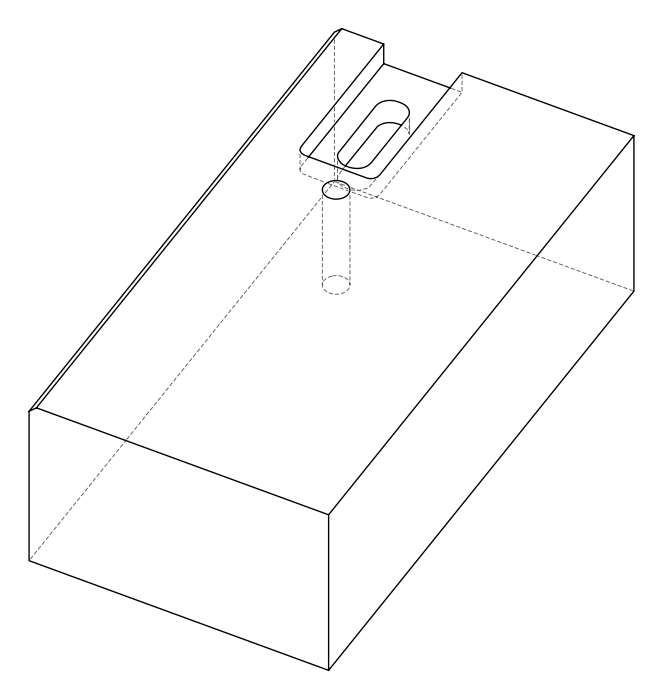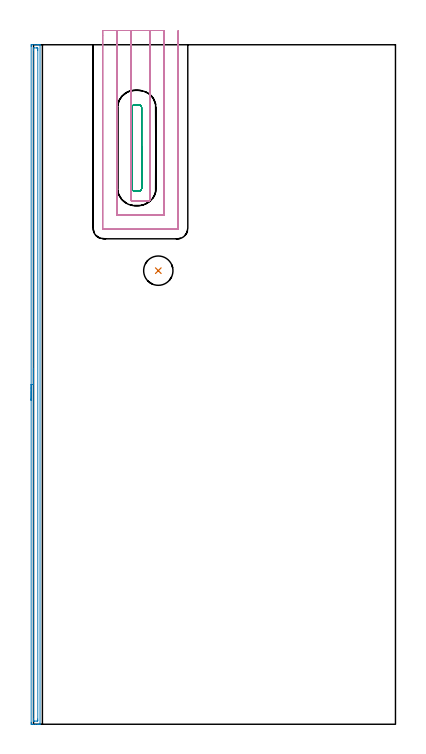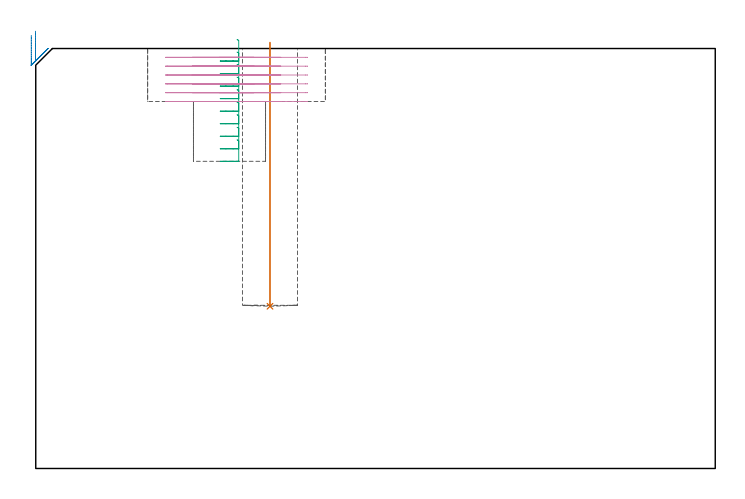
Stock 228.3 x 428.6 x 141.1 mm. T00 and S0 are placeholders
(PLAN: 4 operations, 3 tool changes, 21.8 min)
(1 INDEXABLE_INSERT_DRILL_BLIND_HOLE_FROM_SOLID | STEP1POCKET | NXT0302_008 | 0.36 min | 23179 mm3)
(2 AREA_MILL | FG_CHAMFER_SURFACE | UGT0205_001 | 7.05 min | 6721 mm3)
(3 MILL_RECTANGULAR_POCKET | POCKET_RECTANGULAR_STRAIGHT | UGT0201_100 | Follow Part, ap 4.5, ae 75% | 3.18 min | 62761 mm3)
(4 MILL_SLOT | SLOT_PARTIAL_RECTANGULAR | NXT0201_011 | Follow Part, ap 3, ae 75% | 11.18 min | 100270 mm3)
(TOOL NXT0302_008 | Index. Insert Drill 18.5mm [880-D1850L25-05] | D18.5 PA176 FL93 Z2)
(TOOL UGT0205_001 | Chamfer Mill 20 x 3 x 45 deg. | D20 FL50 Z2)
(TOOL UGT0201_100 | End Mill 18 mm | D18 FL22 Z2)
(TOOL NXT0201_011 | ENDMILL 12mm [2P460-1200-NA 1630] | D12 FL38 Z6)
(OP 1 INDEXABLE_INSERT_DRILL_BLIND_HOLE_FROM_SOLID)
G17 G21 G94 G90
T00 M6
G54
G17 G0 G90 X78.7 Y286.1 S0 M3
G43 Z151.1 H1
G94 G81 G98 Z54.5 F250. R143.1
G80
M5
M2
(OP 2 AREA_MILL)
G17 G21 G94 G90
T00 M6
G54
G17 G0 G90 X-1.5 Y204.3 S1061 M3
G43 Z151.1 H0
Z145.5
G94 G1 Y204.338 Z144.628 F250.
Y204.452 Z143.764
Y204.641 Z142.912
Y204.903 Z142.08
Y205.237 Z141.274
Y205.64 Z140.5
Y206.109 Z139.764
Y206.64 Z139.072
Y207.229 Z138.429
Y207.872 Z137.84
Y208.564 Z137.308
Y209.3 Z136.84
Y210.074 Z136.437
Y210.88 Z136.103
Y211.712 Z135.841
Y212.564 Z135.652
Y213.428 Z135.538
Y214.3 Z135.5
Y427.655
X-1.499 Y427.973 Z135.501
X-1.494 Y428.543 Z135.503
X-1.491 Y428.592 Z135.505
X-0.926 Y428.6 Z136.071
X0.855 Z137.85
X2.276 Z139.272
X2.635 Z139.631
X3.354 Z140.354
X3.636 Z140.636
X4.05 Y428.593 Z141.041
X4.104 Y428.59 Z141.095
X4.1 Y428.424 Z141.1
Y0.18
X4.097 Y0.01 Z141.088
X4.05 Y0.007 Z141.041
X3.636 Y0. Z140.636
X3.354 Z140.354
X2.635 Z139.631
X1.386 Z138.383
X-0.035 Z136.96
X-0.66 Z136.336
X-0.926 Y0.001 Z136.071
X-1.176 Y0.003 Z135.821
X-1.491 Y0.008 Z135.505
X-1.494 Y0.057 Z135.503
X-1.499 Y0.627 Z135.501
X-1.5 Y1.204 Z135.5
Y214.3
X-0.086 Z136.914
Y425.341
X-0.082 Y426.184 Z136.918
X-0.079 Y426.229 Z136.921
X-0.035 Y426.59 Z136.965
X0.444 Y426.598 Z137.444
X1.745 Y426.599 Z138.745
X2.224 Y426.597 Z139.224
X2.635 Y426.59 Z139.635
X2.679 Y426.184 Z139.679
X2.682 Y426.137 Z139.682
X2.686 Y425.29 Z139.686
Y425.24
Y3.259
X2.682 Y2.416 Z139.682
X2.679 Y2.371 Z139.679
X2.635 Y2.01 Z139.635
X2.156 Y2.003 Z139.156
X0.855 Y2.001 Z137.855
X0.376 Y2.003 Z137.376
X-0.035 Y2.01 Z136.965
X-0.079 Y2.416 Z136.921
X-0.082 Y2.463 Z136.918
X-0.086 Y3.31 Z136.914
Y3.36
Y214.3
Y215.172 Z136.952
Y216.037 Z137.066
Y216.888 Z137.255
Y217.72 Z137.517
Y218.526 Z137.851
Y219.3 Z138.254
Y220.036 Z138.723
Y220.728 Z139.254
Y221.371 Z139.843
Y221.96 Z140.486
Y222.492 Z141.178
Y222.96 Z141.914
Y223.363 Z142.688
Y223.697 Z143.494
Y223.959 Z144.326
Y224.148 Z145.178
Y224.262 Z146.043
Y224.3 Z146.914
G0 Z151.1
M5
M2
(OP 3 MILL_RECTANGULAR_POCKET)
G17 G21 G94 G90
T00 M6
G54
G17 G0 G90 X67.627 Y336.747 S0 M3
G43 Z151.1 H0
Z144.1
G94 G1 X67.777 Y336.897 Z144.043 F250.
X67.99 Y337.221 Z143.939
X68.133 Y337.581 Z143.835
X68.2 Y337.962 Z143.732
Y363.5 Z136.889
Y388.9 F500.
G3 X66.3 Y390.8 R1.9
G1 X63.9
G3 X62. Y388.9 R1.9
G1 Y338.1
G3 X63.9 Y336.2 R1.9
G1 X66.3
G3 X68.2 Y338.1 R1.9
G1 Y363.5
Y364.5
G0 X67.627 Y336.747 Z139.889
G1 X67.777 Y336.897 Z139.832 F250.
X67.99 Y337.221 Z139.728
X68.133 Y337.581 Z139.624
X68.2 Y337.962 Z139.521
Y338.1 Z139.484
Y363.5 Z132.678
Y388.9 F500.
G3 X66.3 Y390.8 R1.9
G1 X63.9
G3 X62. Y388.9 R1.9
G1 Y338.1
G3 X63.9 Y336.2 R1.9
G1 X66.3
G3 X68.2 Y338.1 R1.9
G1 Y363.5
Y364.5
G0 X67.627 Y336.747 Z135.678
G1 X67.777 Y336.897 Z135.621 F250.
X67.99 Y337.221 Z135.517
X68.133 Y337.581 Z135.413
X68.2 Y337.962 Z135.309
Y338.1 Z135.273
Y363.5 Z128.467
Y388.9 F500.
G3 X66.3 Y390.8 R1.9
G1 X63.9
G3 X62. Y388.9 R1.9
G1 Y338.1
G3 X63.9 Y336.2 R1.9
G1 X66.3
G3 X68.2 Y338.1 R1.9
G1 Y363.5
Y364.5
G0 X67.627 Y336.747 Z131.467
G1 X67.777 Y336.897 Z131.41 F250.
X67.99 Y337.221 Z131.306
X68.133 Y337.581 Z131.202
X68.2 Y337.962 Z131.098
Y338.1 Z131.061
Y363.5 Z124.256
Y388.9 F500.
G3 X66.3 Y390.8 R1.9
G1 X63.9
G3 X62. Y388.9 R1.9
G1 Y338.1
G3 X63.9 Y336.2 R1.9
G1 X66.3
G3 X68.2 Y338.1 R1.9
G1 Y363.5
Y364.5
G0 X67.627 Y336.747 Z127.256
G1 X67.777 Y336.897 Z127.199 F250.
X67.99 Y337.221 Z127.095
X68.133 Y337.581 Z126.991
X68.2 Y337.962 Z126.887
Y338.1 Z126.85
Y363.5 Z120.044
Y388.9 F500.
G3 X66.3 Y390.8 R1.9
G1 X63.9
G3 X62. Y388.9 R1.9
G1 Y338.1
G3 X63.9 Y336.2 R1.9
G1 X66.3
G3 X68.2 Y338.1 R1.9
G1 Y363.5
Y364.5
G0 X67.627 Y336.747 Z123.044
G1 X67.777 Y336.897 Z122.988 F250.
X67.99 Y337.221 Z122.884
X68.133 Y337.581 Z122.78
X68.2 Y337.962 Z122.676
Y338.1 Z122.639
Y363.5 Z115.833
Y388.9 F500.
G3 X66.3 Y390.8 R1.9
G1 X63.9
G3 X62. Y388.9 R1.9
G1 Y338.1
G3 X63.9 Y336.2 R1.9
G1 X66.3
G3 X68.2 Y338.1 R1.9
G1 Y363.5
Y364.5
G0 X67.627 Y336.747 Z118.833
G1 X67.777 Y336.897 Z118.776 F250.
X67.99 Y337.221 Z118.673
X68.133 Y337.581 Z118.569
X68.2 Y337.962 Z118.465
Y338.1 Z118.428
Y363.5 Z111.622
Y388.9 F500.
G3 X66.3 Y390.8 R1.9
G1 X63.9
G3 X62. Y388.9 R1.9
G1 Y338.1
G3 X63.9 Y336.2 R1.9
G1 X66.3
G3 X68.2 Y338.1 R1.9
G1 Y363.5
Y364.5
G0 X67.627 Y336.747 Z114.622
G1 X67.777 Y336.897 Z114.565 F250.
X67.99 Y337.221 Z114.462
X68.133 Y337.581 Z114.358
X68.2 Y337.962 Z114.254
Y338.1 Z114.217
Y363.5 Z107.411
Y388.9 F500.
G3 X66.3 Y390.8 R1.9
G1 X63.9
G3 X62. Y388.9 R1.9
G1 Y338.1
G3 X63.9 Y336.2 R1.9
G1 X66.3
G3 X68.2 Y338.1 R1.9
G1 Y363.5
Y364.5
G0 X67.627 Y336.747 Z110.411
G1 X67.777 Y336.897 Z110.354 F250.
X67.99 Y337.221 Z110.25
X68.133 Y337.581 Z110.147
X68.2 Y337.962 Z110.043
Y338.1 Z110.006
Y363.5 Z103.2
Y388.9 F500.
G3 X66.3 Y390.8 R1.9
G1 X63.9
G3 X62. Y388.9 R1.9
G1 Y338.1
G3 X63.9 Y336.2 R1.9
G1 X66.3
G3 X68.2 Y338.1 R1.9
G1 Y363.5
Y364.5
G0 Z151.1
M5
M2
(OP 4 MILL_SLOT)
G17 G21 G94 G90
T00 M6
G54
G17 G0 G90 X61.6 Y437.6 S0 M3
G43 Z151.1 H1
Z138.133
G94 G1 Y434.6 F250.
Y393.216 F500.
Y390.216 F250.
Y336.783 F500.
Y333.783 F250.
Y330.2 F500.
X73.3
Y434.6
Y437.6 F250.
X52.6
Y434.6
Y321.2 F500.
X82.3
Y434.6
Y437.6 F250.
X43.6
Y434.6
Y312.8 F500.
G3 X44.2 Y312.2 R0.6
G1 X90.7
G3 X91.3 Y312.8 R0.6
G1 Y434.6
Y437.6 F250.
G0 X61.6 Z135.167
G1 Y434.6
Y393.216 F500.
Y390.216 F250.
Y336.783 F500.
Y333.783 F250.
Y330.2 F500.
X73.3
Y434.6
Y437.6 F250.
X52.6
Y434.6
Y321.2 F500.
X82.3
Y434.6
Y437.6 F250.
X43.6
Y434.6
Y312.8 F500.
G3 X44.2 Y312.2 R0.6
G1 X90.7
G3 X91.3 Y312.8 R0.6
G1 Y434.6
Y437.6 F250.
G0 X61.6 Z132.2
G1 Y434.6
Y393.216 F500.
Y390.216 F250.
Y336.779 F500.
Y333.779 F250.
Y330.2 F500.
X73.3
Y434.6
Y437.6 F250.
X52.6
Y434.6
Y321.2 F500.
X82.3
Y434.6
Y437.6 F250.
X43.6
Y434.6
Y312.8 F500.
G3 X44.2 Y312.2 R0.6
G1 X90.7
G3 X91.3 Y312.8 R0.6
G1 Y434.6
Y437.6 F250.
G0 X61.6 Z129.233
G1 Y434.6
Y393.216 F500.
Y390.216 F250.
Y336.779 F500.
Y333.779 F250.
Y330.2 F500.
X73.3
Y434.6
Y437.6 F250.
X52.6
Y434.6
Y321.2 F500.
X82.3
Y434.6
Y437.6 F250.
X43.6
Y434.6
Y312.8 F500.
G3 X44.2 Y312.2 R0.6
G1 X90.7
G3 X91.3 Y312.8 R0.6
G1 Y434.6
Y437.6 F250.
G0 X61.6 Z126.267
G1 Y434.6
Y393.216 F500.
Y390.216 F250.
Y336.779 F500.
Y333.779 F250.
Y330.2 F500.
X73.3
Y434.6
Y437.6 F250.
X52.6
Y434.6
Y321.2 F500.
X82.3
Y434.6
Y437.6 F250.
X43.6
Y434.6
Y312.8 F500.
G3 X44.2 Y312.2 R0.6
G1 X90.7
G3 X91.3 Y312.8 R0.6
G1 Y434.6
Y437.6 F250.
G0 X61.6 Z123.3
G1 Y434.6
Y393.216 F500.
Y390.216 F250.
Y336.779 F500.
Y333.779 F250.
Y330.2 F500.
X73.3
Y434.6
Y437.6 F250.
X52.6
Y434.6
Y321.2 F500.
X82.3
Y434.6
Y437.6 F250.
X43.6
Y434.6
Y312.8 F500.
G3 X44.2 Y312.2 R0.6
G1 X90.7
G3 X91.3 Y312.8 R0.6
G1 Y434.6
Y437.6 F250.
G0 Z151.1
M5
M2
